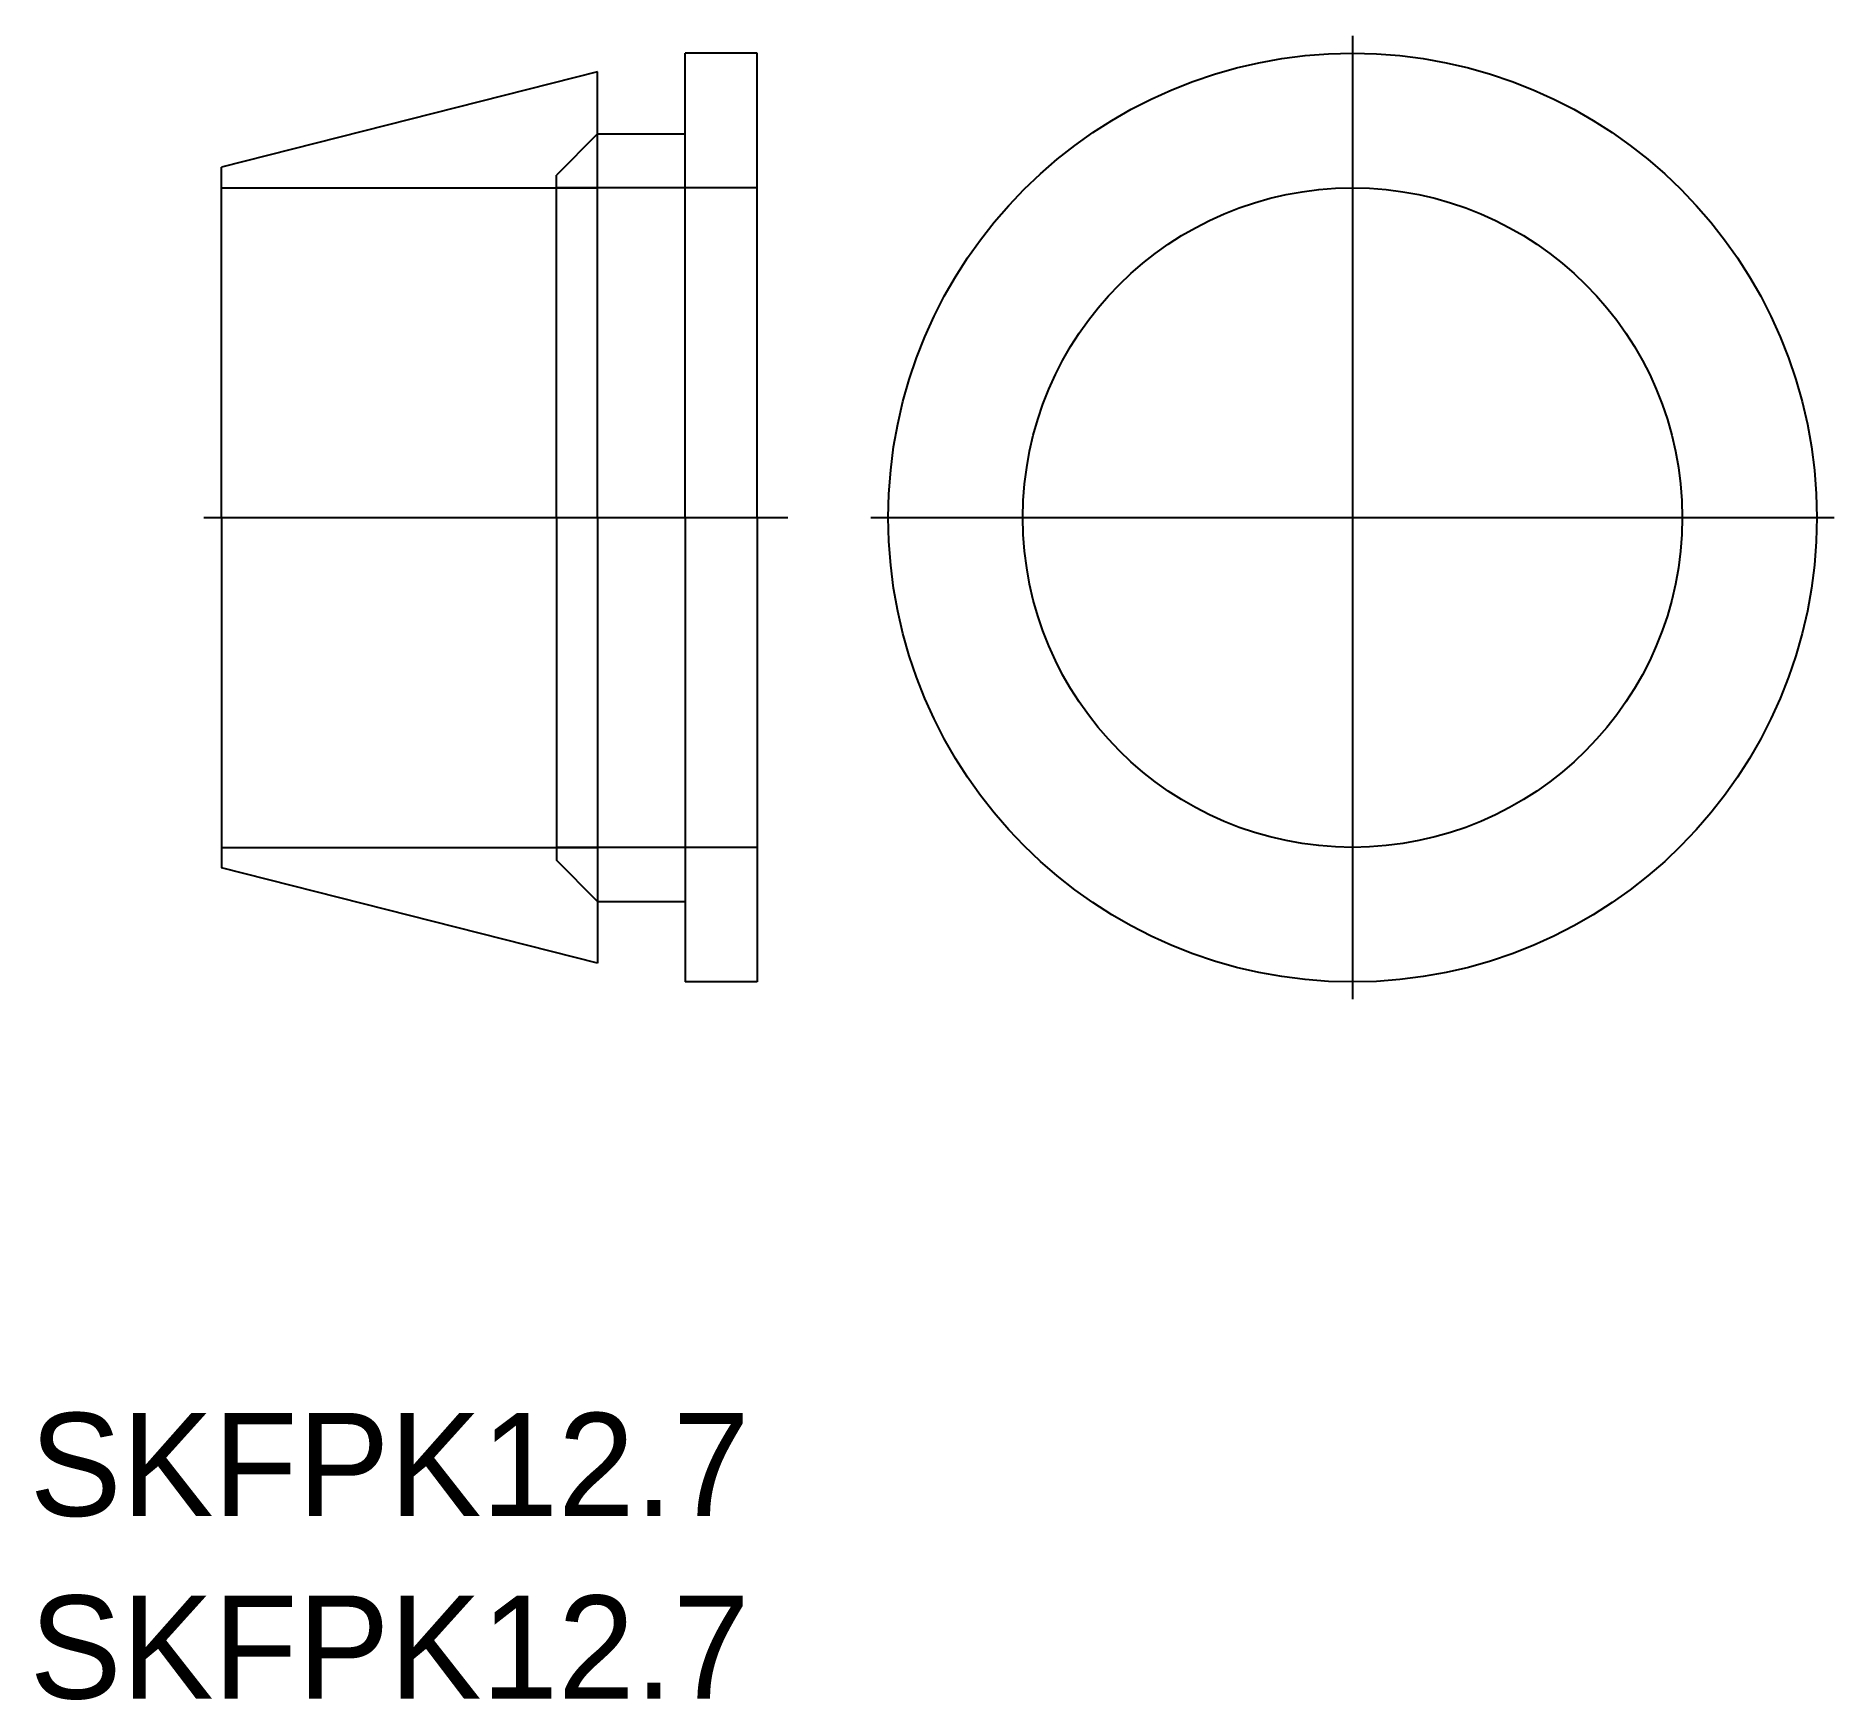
# Model space of a CAD drawing. Extents: x 0 to 34.9, y -18.1 to 14.2.
import ezdxf

# ---------------------------------------------------------------- set-up
doc = ezdxf.new("R2010")
doc.units = 0
doc.linetypes.add('CENTER', pattern=[50.8, 31.75, -6.35, 6.35, -6.35])
doc.linetypes.add('DASHED', pattern=[19.05, 12.7, -6.35])
doc.layers.get('0').update_dxf_attribs({"linetype": 'CONTINUOUS'})
doc.layers.add('CENTER', color=1, linetype='CENTER')
doc.layers.add('SIZE', color=7, linetype='CONTINUOUS')

msp = doc.modelspace()

# ---------------------------------------------------------------- linework, layer by layer
at = {"color": 7, "linetype": 'CONTINUOUS'}
for p, q in [((14.031, 13.913), (12.631, 13.913)), ((14.031, 4.9), (14.031, 13.913)), ((12.631, 4.9), (12.631, -4.113)), ((14.031, 4.9), (14.031, -4.113)), ((14.031, -4.113), (12.631, -4.113))]:
    msp.add_line(p, q, dxfattribs=at)
at = {"color": 3, "linetype": 'DASHED'}
for p, q in [((10.931, 12.35), (10.131, 11.55)), ((10.131, 4.9), (10.131, 11.55)), ((3.631, 11.3), (10.931, 11.3)), ((14.031, 11.3), (10.131, 11.3)), ((10.131, 4.9), (10.131, -1.75)), ((3.631, -1.5), (10.931, -1.5)), ((14.031, -1.5), (10.131, -1.5)), ((10.931, -2.55), (10.131, -1.75))]:
    msp.add_line(p, q, dxfattribs=at)
at = {"color": 7, "linetype": 'CONTINUOUS'}
for radius in [9.013, 6.4]:
    msp.add_circle((25.587, 4.9), radius, dxfattribs=at)
at = {"layer": 'CENTER', "color": 1, "linetype": 'CENTER'}
for p, q in [((25.587, 14.249), (25.587, -4.449)), ((3.284, 4.9), (14.625, 4.9)), ((16.238, 4.9), (34.935, 4.9))]:
    msp.add_line(p, q, dxfattribs=at)
at = {"layer": 'SIZE', "color": 7, "linetype": 'CONTINUOUS'}
for p, q in [((12.631, 4.9), (12.631, 13.913)), ((10.931, 13.55), (3.631, 11.7)), ((10.931, 4.9), (10.931, 13.55)), ((10.931, 12.35), (12.631, 12.35)), ((3.631, 4.9), (3.631, 11.7)), ((3.631, 4.9), (3.631, -1.9)), ((10.931, 4.9), (10.931, -3.75)), ((10.931, -3.75), (3.631, -1.9)), ((10.931, -2.55), (12.631, -2.55))]:
    msp.add_line(p, q, dxfattribs=at)

# ---------------------------------------------------------------- texts
at = {"color": 7, "linetype": 'CONTINUOUS'}
for p in [(-0.095, -14.478), (-0.095, -18.022)]:
    msp.add_text('SKFPK12.7', height=2, dxfattribs=at).set_placement(p)

doc.saveas('drawing.dxf')
